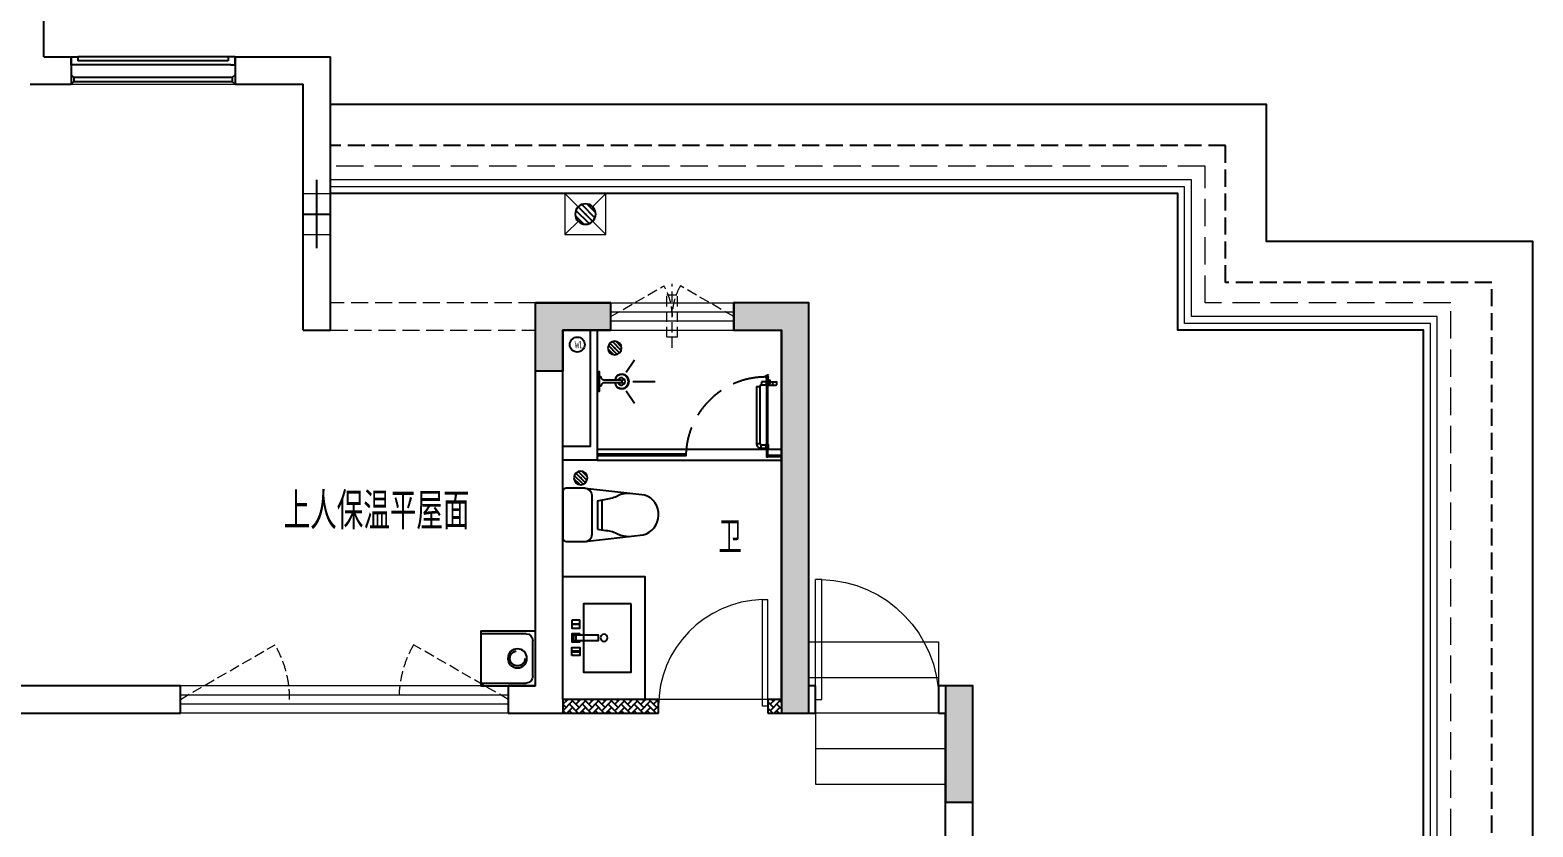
# Model space of a CAD drawing. Extents: x 3753737 to 4713801, y -857380 to 24339.
# Drawn here: x 4677149 to 4688149, y -762892 to -757064 of the extents above; entities that cross this region are included whole.
import ezdxf

# ---------------------------------------------------------------- set-up
doc = ezdxf.new("R2010")
doc.units = 0
doc.header["$LTSCALE"] = 1000
doc.header["$MEASUREMENT"] = 0
for name, pattern in [('#P_--_20B1_001_t3$0$DASH', [0.35, 0.25, -0.1]), ('__DASH', [0.35, 0.25, -0.1]), ('DASH', [0.35, 0.25, -0.1]), ('HIDDEN', [0.375, 0.25, -0.125])]:
    doc.linetypes.add(name, pattern=pattern)
doc.layers.get('0').update_dxf_attribs({"linetype": 'CONTINUOUS'})
for name, color, linetype in [('!!电气', 1, 'CONTINUOUS'), ('3-栏杆1', 252, 'CONTINUOUS'), ('COLU', 7, 'CONTINUOUS'), ('IP-bath&kitchen-JOHNSON', 4, 'CONTINUOUS'), ('LVTRY', 252, 'CONTINUOUS'), ('P-bath&kitchen-JOHNSON', 4, 'CONTINUOUS'), ('ROOF', 183, 'CONTINUOUS'), ('S-砼墙填充', 251, 'CONTINUOUS'), ('VPIPE-中水', 122, 'CONTINUOUS'), ('VPIPE-雨水', 4, 'DASH'), ('WALL', 252, 'CONTINUOUS'), ('保温', 6, 'CONTINUOUS'), ('机电标识类', 1, 'CONTINUOUS'), ('污水', 3, 'CONTINUOUS'), ('看线', 185, 'CONTINUOUS'), ('管', 193, 'CONTINUOUS'), ('铝合金', 144, 'CONTINUOUS')]:
    doc.layers.add(name, color=color, linetype=linetype)
for name, color, linetype, lineweight in [('PUB_TEXT', 7, 'CONTINUOUS', 20), ('STAIR', 252, 'CONTINUOUS', 20), ('WINDOW', 146, 'CONTINUOUS', 20), ('平面-分水线', 189, 'CONTINUOUS', 15), ('平面-栏杆', 56, 'CONTINUOUS', 15), ('平面-看线', 252, 'CONTINUOUS', 15), ('平面-空调室内机', 176, 'CONTINUOUS', 9), ('平面-空调预留孔', 252, 'CONTINUOUS', 15)]:
    doc.layers.add(name, color=color, linetype=linetype, lineweight=lineweight)
doc.styles.get("Standard").update_dxf_attribs({"font": 'gbenor.shx', "bigfont": 'gbcbig.shx'})
pattern_1 = [(45, (0, 0), (0, 47.4157523), [100.584, -33.528]), (135, (23.708, 23.708), (3e-15, 47.4157523), [100.584, -33.528])]

# ---------------------------------------------------------------- blocks, each defined once
blk = doc.blocks.new('dongkong')
at = {"layer": '平面-空调预留孔', "color": 8, "linetype": 'HIDDEN', "ltscale": 0.3}
for p, q in [((-603796, 210900), (-603796, 210431)), ((-603836, 210821), (-603836, 210511)), ((-603836, 210821), (-603756, 210821)), ((-603756, 210821), (-603756, 210511))]:
    blk.add_line(p, q, dxfattribs=at)
blk.add_lwpolyline([(-603756, 210511), (-603836, 210511)], dxfattribs=at)
blk = doc.blocks.new('$lvtry$00000171')
for p, q in [((-74, 11), (-11, 74)), ((-70, -27), (27, 70)), ((-53, -53), (53, 53)), ((-27, -70), (70, 27)), ((11, -74), (74, -11))]:
    blk.add_line(p, q)
blk.add_circle((0, 0), 75)
blk.add_point((0, 0))
blk = doc.blocks.new('R5T6Y7TRF')
at = {"layer": '平面-分水线', "color": 252, "elevation": -134}
blk.add_lwpolyline([(392485, -26438), (392785, -26438), (392785, -26738), (392485, -26738)], close=True, dxfattribs=at)
for points in [[(392485, -26438), (392582, -26534)], [(392688, -26534), (392785, -26438)], [(392485, -26738), (392593, -26629)], [(392676, -26629), (392785, -26738)]]:
    blk.add_lwpolyline(points, dxfattribs=at)
at = {"layer": 'LVTRY', "color": 252}
blk.add_blockref('$lvtry$00000171', (392635, -26588, -134), dxfattribs=at)
blk = doc.blocks.new('GDGDGDGRGD')
at = {"color": 252, "linetype": '__DASH', "ltscale": 0.1}
blk.add_wipeout([(428917, 296115), (428717, 296115), (428717, 295815), (428917, 295815)], dxfattribs=at).dxf.layer = '污水'
at = {"layer": '机电标识类', "color": 252, "linetype": 'DASH', "ltscale": 400}
for p, q in [((428817, 295715), (428817, 296215)), ((428917, 295965), (428717, 295965))]:
    blk.add_line(p, q, dxfattribs=at)
at = {"layer": '污水', "color": 252, "linetype": '__DASH', "ltscale": 0.1, "const_width": 10}
blk.add_lwpolyline([(428917, 296115), (428717, 296115), (428717, 295815), (428917, 295815)], close=True, dxfattribs=at)
blk = doc.blocks.new('GDGDGRD')
at = {"layer": 'S-砼墙填充'}
h = blk.add_hatch(color=252, dxfattribs=at)
h.dxf.hatch_style = 1
h.paths.add_polyline_path([(425767, 295815), (425767, 295615), (425417, 295615), (425417, 292815), (425217, 292815), (425217, 295815)])
h = blk.add_hatch(color=252, dxfattribs=at)
h.dxf.hatch_style = 1
h.paths.add_polyline_path([(426667, 295815), (426667, 295615), (427017, 295615), (427017, 295315), (427217, 295315), (427217, 295815)])
h = blk.add_hatch(color=252, dxfattribs=at)
h.dxf.hatch_style = 1
h.paths.add_polyline_path([(424217, 293015), (424217, 292815), (424217, 292165), (424017, 292165), (424017, 293015)])
at = {"layer": 'COLU', "color": 252}
for points in [[(425767, 295815), (425767, 295615), (425417, 295615), (425417, 292815), (425217, 292815), (425217, 295815)], [(426667, 295815), (426667, 295615), (427017, 295615), (427017, 295315), (427217, 295315), (427217, 295815)], [(424217, 293015), (424217, 292815), (424217, 292815), (424217, 292165), (424017, 292165), (424017, 293015)]]:
    blk.add_lwpolyline(points, close=True, dxfattribs=at)
blk = doc.blocks.new('VXVXVXDVXDVXVDX')
at = {"layer": '保温', "linetype": 'ByBlock', "ltscale": 10}
h = blk.add_hatch(dxfattribs=at)
h.set_pattern_fill('AR-HBONE', color=251, scale=55)
h.set_pattern_definition(pattern_1)
h.paths.add_polyline_path([(425517, 292815), (425517, 292915), (425417, 292915), (425417, 292815)])
h = blk.add_hatch(dxfattribs=at)
h.set_pattern_fill('AR-HBONE', color=251, scale=55)
h.set_pattern_definition(pattern_1)
h.paths.add_polyline_path([(427017, 292815), (427017, 292915), (426317, 292915), (426317, 292815)])
at = {"layer": '保温', "color": 251, "linetype": 'ByBlock', "ltscale": 10}
blk.add_line((427017, 292915), (427017, 292815), dxfattribs=at)
blk = doc.blocks.new('A$C3EB2330C')
at = {"layer": '管', "color": 252}
for p, q in [((0, 380), (330, 380)), ((380, 330), (380, 70)), ((330, 20), (0, 20))]:
    blk.add_line(p, q, dxfattribs=at)
blk.add_lwpolyline([(400, 400), (400, 0), (0, 0), (0, 400)], close=True, dxfattribs=at)
for centre, start, end in [((330, 330), 0, 90), ((330, 70), 270, 360)]:
    blk.add_arc(centre, 50, start, end, dxfattribs=at)
blk.add_ellipse((267, 200), major_axis=(-49.5, -49.5), ratio=1, start_param=-0.785398, end_param=5.497787, dxfattribs=at)
blk = doc.blocks.new('rrrrrrrrrrrra')
at = {"color": 8}
for p, q in [((-112, 459), (-112, 324)), ((253, 484), (-87, 484)), ((278, 324), (278, 459)), ((-112, 324), (-64, -103)), ((-59, 271), (224, 271)), ((-21, 232), (-34, 154)), ((186, 232), (-21, 232)), ((186, 232), (199, 154)), ((278, 324), (228, -116)), ((191, 200), (-26, 200))]:
    blk.add_line(p, q, dxfattribs=at)
for centre, radius, start, end in [((-87, 459), 25, 90, 180), ((253, 459), 25, 0, 90), ((-59, 324), 53.3, 180, 270), ((224, 324), 53.3, 270, 0), ((-323, 210), 294, 333.5369, 351.4828), ((488, 210), 294, 188.5172, 206.4631), ((149, -3), 224, 158.5202, 180), ((16, -3), 224, 0, 21.4798), ((84, -64), 153, 195.0773, 340.1181)]:
    blk.add_arc(centre, radius, start, end, dxfattribs=at)
blk = doc.blocks.new('A$C1E0F638F')
for points in [[(500, 435), (500, 85), (0, 85), (0, 435)], [(270, 30), (230, 30), (230, 195), (270, 195)], [(120, 0), (180, 0), (180, 60), (120, 60)], [(147, 55), (153, 55), (153, 5), (147, 5)], [(230, 30), (270, 30), (270, 10), (230, 10)], [(380, 0), (320, 0), (320, 60), (380, 60)], [(353, 55), (347, 55), (347, 5), (353, 5)]]:
    blk.add_lwpolyline(points, close=True)
blk.add_lwpolyline([(270, 60), (280, 60), (280, 0), (220, 0), (220, 60), (230, 60)])
blk.add_circle((250, 236), 26)
blk = doc.blocks.new('135')
blk.add_hatch(color=256).paths.add_polyline_path([(5, 2), (4, -1), (-5, 2), (-4, 5)])
for p, q in [((-6, 19), (-3, 19)), ((-3, 19), (-6, 19)), ((-6, 3), (5, -2)), ((-6, 3), (-5, 3)), ((-5, 11), (-5, 31)), ((5, 11), (-5, 11)), ((5, 10), (-5, 10)), ((-5, 3), (-4, 6)), ((-4, 6), (5, 2)), ((0, 0), (0, 39)), ((6, 19), (3, 19)), ((3, 19), (6, 19)), ((4, -1), (5, 2)), ((5, 11), (5, 32)), ((4, -1), (6, -2))]:
    blk.add_line(p, q)
for centre, radius, start, end in [((6, 16), 13.5, 151.0147, 204.8403), ((13, 4), 20.5, 163.0924, 182.0012), ((-6, 4), 1, 184.2275, 248.4661), ((-5, 22), 0.5, 335.7643, 151.0147), ((4, 18), 9.42, 155.7643, 171.9773), ((9, 15), 14.6, 166.278, 198.0953), ((14, 4), 19.5, 163.7443, 182.5269), ((-5, 3), 0.5, 181.9385, 247.2597), ((5, 22), 0.5, 29.8425, 204.574), ((-6, 17), 11.7, 10.475, 24.574), ((-6, 15), 12.4, 338.6449, 16.0476), ((29, 7), 24, 172.9439, 199.2318), ((-6, 16), 13.4, 334.9111, 29.8425), ((26, 6), 20.6, 169.1454, 199.9526), ((6, -1), 1.17, 247.4597, 19.9526), ((6, -1), 0.5, 247.4597, 19.2318)]:
    blk.add_arc(centre, radius, start, end)
blk.add_open_spline([(-5, 31), (-4, 31), (-2, 33), (1, 29), (3, 31), (5, 32)], degree=3, knots=[0, 0, 0, 0, 3.066329, 6.218313, 11.124135, 11.124135, 11.124135, 11.124135])
blk = doc.blocks.new('SDFAWERAWER')
at = {"layer": 'LVTRY', "color": 252}
for p, q in [((593941, -1242210), (593784, -1242595)), ((593965, -1242220), (593807, -1242604)), ((593941, -1242210), (593965, -1242220)), ((593988, -1242191), (593978, -1242214)), ((594007, -1242226), (593978, -1242214)), ((594017, -1242203), (593988, -1242191)), ((594016, -1242220), (594027, -1242193)), ((594016, -1242220), (594022, -1242223)), ((594026, -1242204), (594018, -1242222)), ((594018, -1242222), (594021, -1242220)), ((594025, -1242211), (594021, -1242220)), ((594023, -1242221), (594022, -1242223)), ((594022, -1242223), (594024, -1242222)), ((594023, -1242211), (594030, -1242194)), ((594024, -1242221), (594024, -1242222)), ((594025, -1242211), (594031, -1242197)), ((594027, -1242193), (594033, -1242195)), ((594030, -1242194), (594031, -1242197)), ((594032, -1242197), (594033, -1242195)), ((594033, -1242195), (594034, -1242197)), ((594034, -1242198), (594034, -1242197)), ((594047, -1242201), (594036, -1242229)), ((594036, -1242229), (594039, -1242230)), ((594037, -1242211), (594088, -1242232)), ((594039, -1242230), (594045, -1242214)), ((594039, -1242230), (594042, -1242228)), ((594042, -1242228), (594051, -1242205)), ((594050, -1242202), (594043, -1242218)), ((594047, -1242201), (594050, -1242202)), ((594050, -1242202), (594051, -1242205)), ((594057, -1242246), (594067, -1242223)), ((594028, -1242234), (594078, -1242255)), ((593784, -1242595), (593807, -1242604)), ((593803, -1242641), (593813, -1242618)), ((593803, -1242641), (593833, -1242653)), ((593813, -1242618), (593842, -1242630)), ((593842, -1242630), (593833, -1242653)), ((593834, -1242656), (593833, -1242653)), ((593845, -1242629), (593834, -1242656)), ((593836, -1242657), (593834, -1242656)), ((593848, -1242630), (593836, -1242657)), ((593845, -1242629), (593842, -1242630)), ((593848, -1242630), (593845, -1242629)), ((593847, -1242662), (593858, -1242634)), ((593847, -1242662), (593850, -1242663)), ((593850, -1242663), (593861, -1242635)), ((593852, -1242662), (593862, -1242637)), ((593858, -1242634), (593861, -1242635)), ((593861, -1242635), (593862, -1242637))]:
    blk.add_line(p, q, dxfattribs=at)
blk.add_lwpolyline([(593823, -1242717), (594046, -1242174), (594037, -1242170), (593814, -1242713)], close=True, dxfattribs=at)
blk.add_arc((594075, -1242240), 15.3, 281.7932, 33.7019, dxfattribs=at)
for centre, major_axis, start_param, end_param in [((593974, -1242224), (3.93, 9.6), 0, 1.570796), ((593817, -1242608), (13.5, 33.1), 1.570796, 3.141593), ((593817, -1242608), (3.93, 9.6), 1.570796, 3.141593)]:
    blk.add_ellipse(centre, major_axis=major_axis, ratio=1, start_param=start_param, end_param=end_param, dxfattribs=at)
at = {"layer": 'P-bath&kitchen-JOHNSON', "color": 252, "linetype": 'DASH'}
blk.add_arc((593810, -1242714), 586, 67.5369, 157.1325, dxfattribs=at)
at = {"layer": 'LVTRY', "color": 252, "xscale": -1, "rotation": 157.7329157530927}
blk.add_blockref('135', (594045, -1242162), dxfattribs=at)
blk = doc.blocks.new('A$C5DCB2F21')
at = {"layer": 'IP-bath&kitchen-JOHNSON', "color": 8}
for p, q in [((74, 0), (-74, 0)), ((-10, -174), (-10, -49)), ((11, -174), (11, -49)), ((-68, -213), (-158, -275)), ((68, -213), (158, -275)), ((0, -261), (0, -425))]:
    blk.add_line(p, q, dxfattribs=at)
blk.add_lwpolyline([(74, 0), (74, -16), (-74, -16), (-74, 0)], dxfattribs=at)
for points in [[(-26, -31, -0.364142), (-38, -16, -0.020495)], [(-10, -49, 0.214893), (-26, -31, 7.649644)], [(11, -49, -0.21439), (26, -31, -7.649644)], [(26, -31, 0.364142), (38, -16, 0.020495)]]:
    blk.add_lwpolyline(points, format="xyb", dxfattribs=at)
blk.add_arc((0, -174), 10.5, 180, 0, dxfattribs=at)
for centre, major_axis, ratio, start_param, end_param in [((0, -181), (53.6, 0), 0.987577, 1.76809, 7.656688), ((0, -179), (-51, 0), 0.990052, -1.36297, 4.504563), ((0, -178), (-26.8, 0), 0.994812, -1.167677, 4.309269), ((-12, -165), (0, 1.43), 0.85, -1.570796, 4.712389), ((-12, -189), (0, 1.43), 0.85, 4.712389, 10.995574), ((12, -165), (0, 1.43), 0.85, 4.712389, 10.995574), ((12, -189), (0, 1.43), 0.85, 4.712389, 10.995574)]:
    blk.add_ellipse(centre, major_axis=major_axis, ratio=ratio, start_param=start_param, end_param=end_param, dxfattribs=at)
blk = doc.blocks.new('A$C5C58052D')
at = {"layer": 'IP-bath&kitchen-JOHNSON', "color": 252}
for p, q in [((-50, -870), (-1400, -870)), ((-1400, -915), (-1300, -915)), ((-1400, -925), (-1300, -925)), ((-50, -950), (-1400, -950)), ((-1300, -925), (-1300, -915)), ((-50, -905), (-700, -905)), ((-700, -915), (-700, -905)), ((-50, -915), (-700, -915))]:
    blk.add_line(p, q, dxfattribs=at)
for points in [[(-50, 0), (-50, -950), (200, -950)], [(0, 0), (0, -850), (200, -850)]]:
    blk.add_lwpolyline(points, dxfattribs=at)
at = {"layer": 'LVTRY', "color": 252}
blk.add_lwpolyline([(-400, -2700), (200, -2700), (200, -1800), (-400, -1800)], close=True, dxfattribs=at)
at = {"layer": 'IP-bath&kitchen-JOHNSON', "color": 252, "xscale": -1}
for name, p, rotation in [('A$C5DCB2F21', (-50, -375), 269.991511475553), ('SDFAWERAWER', (1019019, 924235), 337.7402306568928)]:
    blk.add_blockref(name, p, dxfattribs=dict(at, rotation=rotation))
at = {"layer": 'LVTRY', "color": 252, "xscale": 0.6666666667107826, "yscale": 0.6666666667107826}
for p in [(-180, -130), (70, -1080)]:
    blk.add_blockref('$lvtry$00000171', p, dxfattribs=at)
at = {"layer": 'LVTRY', "color": 252, "extrusion": (0, 0, -1), "zscale": -1, "rotation": 90.00000000000001}
blk.add_blockref('rrrrrrrrrrrra', (284, -1433), dxfattribs=at)
at = {"layer": 'LVTRY', "color": 252, "rotation": 90.00000000000001}
blk.add_blockref('A$C1E0F638F', (135, -2500), dxfattribs=at)
blk = doc.blocks.new('$DorLib2D$00000001')
for p, q in [((0.45, 0.975), (0.5, 0.975)), ((0.45, 0), (0.45, 0.975)), ((0.5, 0), (0.5, 0.975)), ((0.5, 0), (0.45, 0))]:
    blk.add_line(p, q)
at = {"lineweight": 13}
blk.add_arc((0.475, 0), 0.975, 91.4693, 180, dxfattribs=at)
blk = doc.blocks.new('$WINLIB2D$00000001')
at = {"color": 0}
for points in [[(-0.5, 0.5), (-0.5, -0.5)], [(-0.5, 0.5), (0.5, 0.5)], [(0.5, -0.5), (0.5, 0.5)], [(0.5, 0.1667), (-0.5, 0.1667)], [(0.5, -0.1667), (-0.5, -0.1667)], [(-0.5, -0.5), (0.5, -0.5)]]:
    blk.add_lwpolyline(points, dxfattribs=at)
blk = doc.blocks.new('A$C100F5A36')
at = {"layer": '3-栏杆1', "color": 252}
for p, q in [((51822.7, -8033.3), (51802.4, -8015.5)), ((51802.4, -8015.5), (51822.7, -8033.3)), ((52982.2, -8033.3), (53002.5, -8015.5)), ((53002.5, -8015.5), (52982.2, -8033.3)), ((51802.4, -8082.4), (51822.7, -8062.6)), ((52982.2, -8033.3), (51822.7, -8033.3)), ((51822.7, -8033.3), (51822.7, -8062.6)), ((51822.7, -8062.6), (52982.2, -8062.6)), ((52982.2, -8033.3), (52982.2, -8062.6)), ((52982.2, -8062.6), (53002.5, -8082.4)), ((53002.5, -8082.4), (52982.2, -8062.6))]:
    blk.add_line(p, q, dxfattribs=at)
at = {"layer": 'ROOF', "color": 252, "ltscale": 0.8}
for points in [[(59402.5, -18232.4), (62502.5, -18232.4), (62502.5, -9232.4), (60552.5, -9232.4), (60552.5, -8232.4), (53702.5, -8232.4)], [(59252.5, -17582.4), (61702.5, -17582.4), (61702.5, -9882.4), (59902.5, -9882.4), (59902.5, -8882.4), (53702.5, -8882.4)]]:
    blk.add_lwpolyline(points, dxfattribs=at)
at = {"layer": 'STAIR', "color": 252}
blk.add_line((58152.5, -12682.4), (57252.5, -12682.4), dxfattribs=at)
for points in [[(57202.5, -12422.4), (57202.5, -12162.4), (58152.5, -12162.4), (58152.5, -12422.4)], [(57202.5, -12682.4), (57202.5, -12422.4), (58152.5, -12422.4), (58152.5, -12682.4)], [(57252.5, -12682.4), (57252.5, -12942.4), (58202.5, -12942.4), (58202.5, -12682.4)], [(57252.5, -12942.4), (57252.5, -13202.4), (58202.5, -13202.4), (58202.5, -12942.4)]]:
    blk.add_lwpolyline(points, dxfattribs=at)
at = {"layer": 'VPIPE-中水', "color": 252, "linetype": 'Continuous'}
blk.add_circle((55507.7, -9987.4), 55, dxfattribs=at)
at = {"layer": 'VPIPE-雨水', "color": 252}
blk.add_circle((55069.9, -12282.4), 55, dxfattribs=at)
at = {"layer": 'WALL', "color": 252}
for p, q in [((51602.5, -7882.4), (51602.5, -6232.4)), ((51602.5, -7882.4), (51802.5, -7882.4)), ((51802.5, -7882.4), (51802.5, -8082.4)), ((53002.5, -7882.4), (53702.5, -7882.4)), ((53002.5, -7882.4), (53002.5, -8082.4)), ((51502.5, -8082.4), (51802.5, -8082.4)), ((53002.5, -8082.4), (53502.5, -8082.4)), ((55202.5, -12482.4), (55202.5, -9682.4)), ((55752.5, -9682.4), (55202.5, -9682.4)), ((55752.5, -9882.4), (55752.5, -9682.4)), ((57202.5, -9682.4), (56652.5, -9682.4)), ((56652.5, -9682.4), (56652.5, -9882.4)), ((57202.5, -12482.4), (57202.5, -9682.4)), ((53502.5, -9882.4), (53702.5, -9882.4)), ((55402.5, -12582.4), (55402.5, -9882.4)), ((55402.5, -9882.4), (55752.5, -9882.4)), ((56652.5, -9882.4), (57002.5, -9882.4)), ((57002.5, -12582.4), (57002.5, -9882.4)), ((52602.5, -12482.4), (50652.5, -12482.4)), ((52602.5, -12682.4), (52602.5, -12482.4)), ((55202.5, -12482.4), (55002.5, -12482.4)), ((55002.5, -12482.4), (55002.5, -12682.4)), ((57252.5, -12482.4), (57202.5, -12482.4)), ((57252.5, -12682.4), (57252.5, -12482.4)), ((58402.5, -12482.4), (58152.5, -12482.4)), ((58152.5, -12482.4), (58152.5, -12682.4)), ((58402.5, -16982.4), (58402.5, -12482.4)), ((56102.5, -12582.4), (55402.5, -12582.4)), ((56102.5, -12682.4), (56102.5, -12582.4)), ((57002.5, -12582.4), (56902.5, -12582.4)), ((56902.5, -12582.4), (56902.5, -12682.4)), ((50652.5, -12682.4), (52602.5, -12682.4)), ((55002.5, -12682.4), (55302.5, -12682.4)), ((55302.5, -12682.4), (56102.5, -12682.4)), ((56902.5, -12682.4), (57102.5, -12682.4)), ((57102.5, -12682.4), (57252.5, -12682.4)), ((58152.5, -12682.4), (58202.5, -12682.4)), ((58202.5, -16982.4), (58202.5, -12682.4))]:
    blk.add_line(p, q, dxfattribs=at)
at = {"layer": 'WINDOW', "color": 252, "linetype": 'DASH', "ltscale": 0.5}
for p, q in [((55202.5, -9682.4), (53702.5, -9682.4)), ((53702.5, -9882.4), (55202.5, -9882.4))]:
    blk.add_line(p, q, dxfattribs=at)
at = {"layer": 'WINDOW', "color": 252}
blk.add_line((56902.5, -12582.4), (56102.5, -12582.4), dxfattribs=at)
at = {"layer": 'WINDOW', "color": 252, "linetype": 'DASH', "ltscale": 0.3}
for points in [[(55752.4, -9782.4), (56142.1, -9557.5, -0.1316053), (56202.4, -9782.4)], [(56652.4, -9782.4), (56262.6, -9557.5, 0.1316053), (56202.4, -9782.4)], [(52602.5, -12582.4), (53295.3, -12182.4, -0.1316525), (53402.5, -12582.4)], [(55002.5, -12582.4), (54309.6, -12182.4, 0.1316525), (54202.5, -12582.4)]]:
    blk.add_lwpolyline(points, format="xyb", dxfattribs=at)
at = {"layer": '平面-栏杆', "color": 252}
for points in [[(59252.5, -17682.4), (61802.5, -17682.4), (61802.5, -9782.4), (60002.5, -9782.4), (60002.5, -8782.4), (53702.5, -8782.4)], [(59252.5, -17632.4), (61752.5, -17632.4), (61752.5, -9832.4), (59952.5, -9832.4), (59952.5, -8832.4), (53702.5, -8832.4)]]:
    blk.add_lwpolyline(points, dxfattribs=at)
at = {"layer": '平面-看线', "color": 252}
blk.add_line((51802.5, -8082.4), (53002.5, -8082.4), dxfattribs=at)
at = {"layer": '平面-看线', "color": 252, "linetype": 'DASH', "ltscale": 0.8}
blk.add_lwpolyline([(59252.5, -17782.4), (61902.5, -17782.4), (61902.5, -9682.4), (60102.5, -9682.4), (60102.5, -8682.4), (53702.5, -8682.4)], dxfattribs=at)
at = {"layer": '看线', "color": 252, "linetype": '#P_--_20B1_001_t3$0$DASH', "ltscale": 0.5}
blk.add_lwpolyline([(59252.5, -18782.4), (59252.5, -17932.4), (62202.5, -17932.4), (62202.5, -9532.4), (60252.5, -9532.4), (60252.5, -8532.4), (53702.5, -8532.4)], dxfattribs=at)
at = {"layer": '铝合金', "color": 252}
for points in [[(51832.5, -7942.4), (51802.5, -7942.4), (51802.5, -7882.4), (51852.5, -7882.4), (51852.5, -7912.4)], [(51802.5, -7912.4), (51802.5, -7882.4), (51852.5, -7882.4), (51852.5, -7892.4), (51852.5, -7892.4), (51852.5, -7912.4)], [(52952.5, -7882.4), (51852.5, -7882.4)], [(52952.5, -7912.4), (51852.5, -7912.4)], [(52972.5, -7942.4), (53002.5, -7942.4), (53002.5, -7882.4), (52952.5, -7882.4), (52952.5, -7912.4)], [(53002.5, -7912.4), (53002.5, -7882.4), (52952.5, -7882.4), (52952.5, -7892.4), (52952.5, -7892.4), (52952.5, -7912.4)], [(52972.5, -7942.4), (51832.5, -7942.4)]]:
    blk.add_lwpolyline(points, dxfattribs=at)
at = {"color": 252, "xscale": -1}
for name, p in [('R5T6Y7TRF', (448202.3, 17555.2, 134.4)), ('VXVXVXDVXDVXVDX', (482419, -305497.8))]:
    blk.add_blockref(name, p, dxfattribs=at)
at = {"color": 252, "xscale": -1, "rotation": 359.9999999999938}
blk.add_blockref('A$C5C58052D', (55602.5, -9882.4), dxfattribs=at)
at = {"layer": 'WINDOW', "color": 252}
for name, p, xscale, yscale, zscale, rotation in [('$WINLIB2D$00000001', (56202.5, -9782.4), -900, 200, -900, 179.9999999981768), ('$DorLib2D$00000001', (57702.5, -12582.4), 900, -900, 900, 179.9999999967761), ('$DorLib2D$00000001', (56502.5, -12632.4), -800, -800, -800, 179.9999999873268), ('$WINLIB2D$00000001', (53802.5, -12582.4), 2400, 200, 2400, 179.9999999873282)]:
    blk.add_blockref(name, p, dxfattribs=dict(at, xscale=xscale, yscale=yscale, zscale=zscale, rotation=rotation))
at = {"layer": '平面-空调室内机', "color": 252, "ltscale": 0.3, "rotation": 180}
blk.add_blockref('dongkong', (-547593.6, 200888.4), dxfattribs=at)
at = {"layer": '管', "color": 252, "xscale": -1, "rotation": 180}
blk.add_blockref('A$C3EB2330C', (54802.5, -12082.4), dxfattribs=at)
at = {"layer": 'PUB_TEXT', "color": 252, "width": 0.6}
blk.add_text('WL', height=56, dxfattribs=at).set_placement((55486.7, -10015.4))
at = {"layer": 'PUB_TEXT', "color": 252}
for s, height, p in [('上人保温平屋面', 270.07, (53358.2, -11339.5)), ('卫', 236.3, (56541.6, -11513.6))]:
    blk.add_text(s, height=height, dxfattribs=at).set_placement(p)
at = {"color": 252, "xscale": -1}
blk.add_blockref('GDGDGDGRGD', (482419, -304997.8), dxfattribs=at)
at = {"layer": 'WALL', "color": 252}
for p, q in [((53702.5, -9882.4), (53702.5, -7882.4)), ((53502.5, -9882.4), (53502.5, -8082.4))]:
    blk.add_line(p, q, dxfattribs=at)
at = {"color": 252, "xscale": -1}
blk.add_blockref('GDGDGRD', (482419, -305497.8), dxfattribs=at)

msp = doc.modelspace()

# ---------------------------------------------------------------- block references
at = {"layer": '!!电气'}
msp.add_blockref('A$C100F5A36', (4625646.2, -749377.2), dxfattribs=at)

doc.saveas('drawing.dxf')
